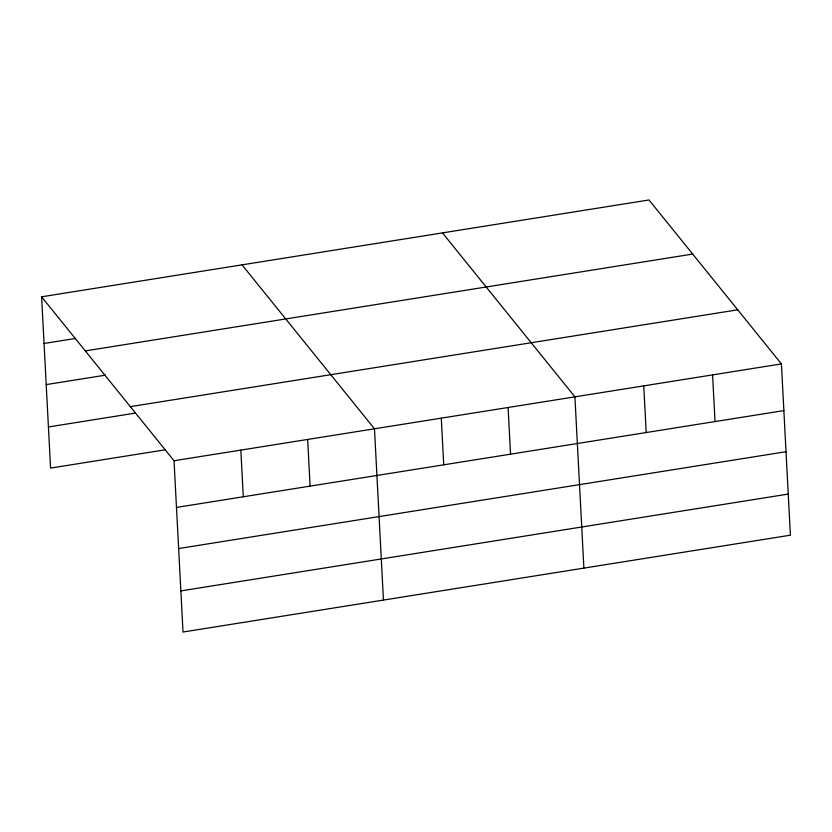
<?xml version="1.0" encoding="UTF-8"?>
<svg xmlns="http://www.w3.org/2000/svg" width="832" height="832" viewBox="0 0 832 832"><rect width="100%" height="100%" fill="white"/><g stroke="black" fill="none" stroke-linecap="round" stroke-linejoin="round"><path stroke-width="1.25" d="M41.6 296.806L648.991 199.971L781.425 363.917L790.4 535.194L183.009 632.029L174.034 460.751L41.6 296.806L50.575 468.083L165.298 449.79M44.044 343.481L75.566 338.458M85.301 350.906L692.692 254.072M46.197 384.602L105.446 375.159M130.333 406.65L737.724 309.816M48.422 426.962L135.408 413.098M174.034 460.751L781.425 363.917M176.478 507.426L783.869 410.592M178.63 548.548L786.022 451.714M180.856 590.907L788.247 494.083M442.478 232.898L574.912 396.843L583.887 568.121M242.039 264.846L374.473 428.792L383.448 600.08M712.587 374.889L715.031 421.574M643.75 385.861L646.194 432.546M508.102 407.493L510.546 454.168M441.282 418.142L443.726 464.828M307.653 439.442L310.107 486.127M240.843 450.102L243.287 496.777"/></g></svg>
